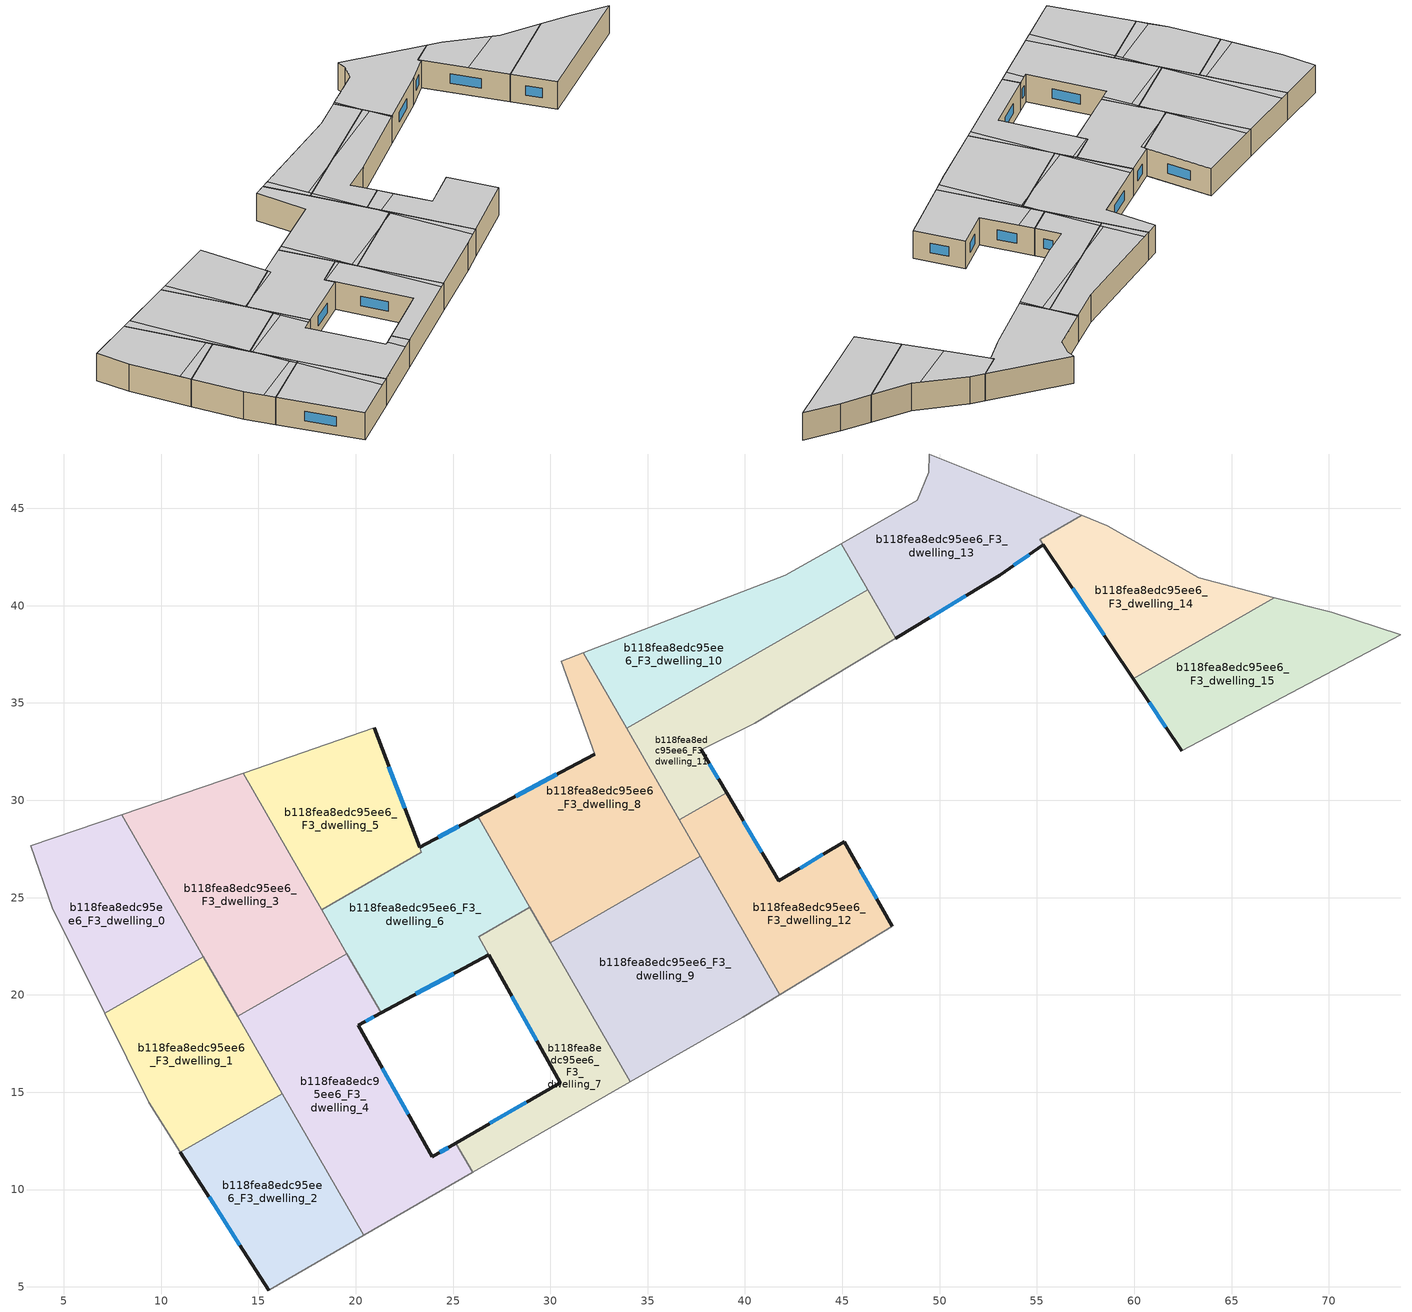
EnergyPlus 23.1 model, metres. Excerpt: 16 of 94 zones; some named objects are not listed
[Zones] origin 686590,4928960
b118fea8edc95ee6_F3_dwelling_0
 floor to b118fea8edc95ee6_F2_dwelling_0 (EU_floor_Construction): 7.97,29.26 12.17,21.96 7.1,19.05 4.42,24.48 3.31,27.66 z9
 wall to b118fea8edc95ee6_F3_dwelling_1 (EU_wall_Construction): 7.1,19.05 12.17,21.96 z9:12
 wall adiabatic (EU_wall_Construction): 7.97,29.26 3.31,27.66 4.42,24.48 7.1,19.05 z9:12
 wall to b118fea8edc95ee6_F3_dwelling_3 (EU_wall_Construction): 12.17,21.96 7.97,29.26 z9:12
 ceiling to b118fea8edc95ee6_F4_dwelling_0 (EU_floor_Construction): 11.83,22.55 7.97,29.26 3.31,27.66 4.42,24.48 6.6,20.07 z12
 ceiling to b118fea8edc95ee6_F4_dwelling_1 (EU_floor_Construction): 12.17,21.96 11.83,22.55 6.6,20.07 7.1,19.05 z12
b118fea8edc95ee6_F3_dwelling_1
 floor to b118fea8edc95ee6_F2_dwelling_1 (EU_floor_Construction): 12.17,21.96 16.21,14.93 10.99,11.93 9.36,14.48 7.1,19.05 z9
 wall to b118fea8edc95ee6_F3_dwelling_2 (EU_wall_Construction): 10.99,11.93 16.21,14.93 z9:12
 wall adiabatic (EU_wall_Construction): 7.1,19.05 9.36,14.48 10.99,11.93 z9:12
 wall to b118fea8edc95ee6_F3_dwelling_4 (EU_wall_Construction): 16.21,14.93 13.93,18.89 z9:12
 wall to b118fea8edc95ee6_F3_dwelling_3 (EU_wall_Construction): 13.93,18.89 12.17,21.96 z9:12
 ceiling to b118fea8edc95ee6_F4_dwelling_1 (EU_floor_Construction): 15.62,15.43 14.21,18.41 12.17,21.96 7.1,19.05 9.36,14.48 10.35,12.94 z12
 ceiling to b118fea8edc95ee6_F4_dwelling_4 (EU_floor_Construction): 16.21,14.93 14.22,18.4 15.93,14.77 z12
 ceiling adiabatic (EU_roof_Construction): 15.93,14.77 15.62,15.43 10.35,12.94 10.99,11.93 z12
b118fea8edc95ee6_F3_dwelling_10
 floor to b118fea8edc95ee6_F2_dwelling_10 (EU_floor_Construction): 44.95,43.19 46.32,40.82 33.94,33.69 31.7,37.58 42.06,41.56 z9
 wall adiabatic (EU_wall_Construction): 46.32,40.82 44.95,43.19 42.06,41.56 31.7,37.58 z9:12
 wall to b118fea8edc95ee6_F3_dwelling_11 (EU_wall_Construction): 33.94,33.69 46.32,40.82 z9:12
 wall to b118fea8edc95ee6_F3_dwelling_8 (EU_wall_Construction): 31.7,37.58 33.94,33.69 z9:12
 ceiling to b118fea8edc95ee6_F4_dwelling_10 (EU_floor_Construction): 46.32,40.82 44.95,43.19 42.06,41.56 32.46,37.87 34.17,34.25 38.37,36.24 z12
 ceiling to b118fea8edc95ee6_F4_dwelling_8 (EU_floor_Construction): 34.33,33.92 32.46,37.87 31.7,37.58 33.94,33.69 z12
 ceiling to b118fea8edc95ee6_F4_dwelling_11 (EU_floor_Construction): 38.37,36.24 34.17,34.25 34.33,33.92 z12
b118fea8edc95ee6_F3_dwelling_11
 floor to b118fea8edc95ee6_F2_dwelling_11 (EU_floor_Construction): 46.32,40.82 47.75,38.34 40.5,33.97 37.75,32.59 39.05,30.39 36.63,29 33.94,33.69 z9
 wall outside (EU_wall_Construction): 39.05,30.39 37.75,32.59 z9:12
 wall adiabatic (EU_wall_Construction): 37.75,32.59 40.5,33.97 47.75,38.34 46.32,40.82 z9:12
 wall to b118fea8edc95ee6_F3_dwelling_12 (EU_wall_Construction): 36.63,29 39.05,30.39 z9:12
 wall to b118fea8edc95ee6_F3_dwelling_8 (EU_wall_Construction): 33.94,33.69 36.63,29 z9:12
 window (EU_Window_Construction): 38.63,31.11 38.18,31.87 z9.98:11.02
 ceiling to b118fea8edc95ee6_F4_dwelling_11 (EU_floor_Construction): 39.05,30.39 37.75,32.59 40.5,33.97 47.55,38.22 46.64,40.15 38.37,36.24 34.33,33.92 36.65,29.01 z12
 ceiling to b118fea8edc95ee6_F4_dwelling_10 (EU_floor_Construction): 46.64,40.15 46.35,40.76 46.32,40.82 38.37,36.24 z12
 ceiling to b118fea8edc95ee6_F4_dwelling_13 (EU_floor_Construction): 47.75,38.34 46.36,40.75 47.55,38.22 z12
 ceiling to b118fea8edc95ee6_F4_dwelling_8 (EU_floor_Construction): 36.65,29.01 34.33,33.92 33.94,33.69 36.63,29 z12
b118fea8edc95ee6_F3_dwelling_12
 floor to b118fea8edc95ee6_F2_dwelling_12 (EU_floor_Construction): 45.1,27.87 47.57,23.53 41.8,20.02 36.63,29 39.05,30.39 41.73,25.87 z9
 wall outside (EU_wall_Construction): 47.57,23.53 45.1,27.87 41.73,25.87 39.05,30.39 z9:12
 wall adiabatic (EU_wall_Construction): 41.8,20.02 47.57,23.53 z9:12
 wall to b118fea8edc95ee6_F3_dwelling_9 (EU_wall_Construction): 37.71,27.13 41.8,20.02 z9:12
 wall to b118fea8edc95ee6_F3_dwelling_8 (EU_wall_Construction): 36.63,29 37.71,27.13 z9:12
 window (EU_Window_Construction): 40.86,27.34 39.92,28.92 / 44.01,27.22 42.83,26.52 / 46.77,24.94 45.91,26.46 z9.98:11.02
 ceiling to b118fea8edc95ee6_F4_dwelling_12 (EU_floor_Construction): 47.57,23.53 45.1,27.87 41.73,25.87 39.85,29.05 37.3,27.84 41.8,20.02 z12
 ceiling to b118fea8edc95ee6_F4_dwelling_11 (EU_floor_Construction): 39.85,29.05 39.05,30.39 36.65,29.01 36.77,28.76 37.3,27.84 z12
b118fea8edc95ee6_F3_dwelling_13
 floor to b118fea8edc95ee6_F2_dwelling_13 (EU_floor_Construction): 57.3,44.63 55.16,43.4 55.33,43.14 53.08,41.56 47.75,38.34 44.95,43.19 48.86,45.41 49.44,46.85 49.48,47.79 z9
 wall outside (EU_wall_Construction): 47.75,38.34 53.08,41.56 55.33,43.14 z9:12
 wall adiabatic (EU_wall_Construction): 57.3,44.63 49.48,47.79 49.44,46.85 48.86,45.41 44.95,43.19 47.75,38.34 z9:12
 wall to b118fea8edc95ee6_F3_dwelling_14 (EU_wall_Construction): 55.33,43.14 55.16,43.4 57.3,44.63 z9:12
 window (EU_Window_Construction): 53.82,42.07 54.6,42.62 / 49.48,39.38 51.35,40.51 z9.98:11.02
 ceiling to b118fea8edc95ee6_F4_dwelling_13 (EU_floor_Construction): 55.33,43.14 55.16,43.4 57.3,44.63 49.48,47.79 49.44,46.85 48.86,45.41 45.15,43.31 46.36,40.75 47.75,38.34 53.08,41.56 z12
 ceiling to b118fea8edc95ee6_F4_dwelling_10 (EU_floor_Construction): 46.35,40.76 45.15,43.31 44.95,43.19 z12
b118fea8edc95ee6_F3_dwelling_14
 floor to b118fea8edc95ee6_F2_dwelling_14 (EU_floor_Construction): 67.2,40.42 59.95,36.25 55.16,43.4 57.3,44.63 58.6,44.11 63.31,41.42 z9
 wall outside (EU_wall_Construction): 55.34,43.14 59.95,36.25 z9:12
 wall adiabatic (EU_wall_Construction): 67.2,40.42 63.31,41.42 58.6,44.11 57.3,44.63 z9:12
 wall to b118fea8edc95ee6_F3_dwelling_15 (EU_wall_Construction): 59.95,36.25 67.2,40.42 z9:12
 window (EU_Window_Construction): 56.84,40.9 58.45,38.49 z9.98:11.02
 ceiling to b118fea8edc95ee6_F4_dwelling_14 (EU_floor_Construction): 67.2,40.42 63.31,41.42 62.65,41.8 57.78,39.49 59.96,36.25 z12
 ceiling to b118fea8edc95ee6_F4_dwelling_13 (EU_floor_Construction): 62.65,41.8 58.6,44.11 57.3,44.63 55.16,43.4 57.78,39.49 z12
b118fea8edc95ee6_F3_dwelling_15
 floor to b118fea8edc95ee6_F2_dwelling_15 (EU_floor_Construction): 73.68,38.51 62.43,32.56 59.95,36.25 67.2,40.42 70.15,39.66 z9
 wall outside (EU_wall_Construction): 59.95,36.25 62.43,32.56 z9:12
 wall adiabatic (EU_wall_Construction): 62.43,32.56 73.68,38.51 70.15,39.66 67.2,40.42 z9:12
 window (EU_Window_Construction): 60.76,35.05 61.63,33.76 z9.98:11.02
 ceiling to b118fea8edc95ee6_F4_dwelling_14 (EU_floor_Construction): 73.68,38.51 70.15,39.66 67.2,40.42 59.96,36.25 62.43,32.56 z12
b118fea8edc95ee6_F3_dwelling_2
 floor to b118fea8edc95ee6_F2_dwelling_2 (EU_floor_Construction): 16.21,14.93 20.4,7.64 15.52,4.84 10.99,11.93 z9
 wall outside (EU_wall_Construction): 10.99,11.93 15.52,4.84 z9:12
 wall adiabatic (EU_wall_Construction): 15.52,4.84 20.4,7.64 z9:12
 wall to b118fea8edc95ee6_F3_dwelling_4 (EU_wall_Construction): 20.4,7.64 16.21,14.93 z9:12
 window (EU_Window_Construction): 12.47,9.62 14.05,7.14 z9.98:11.02
 ceiling adiabatic (EU_roof_Construction): 19.54,7.15 15.93,14.77 10.99,11.93 15.52,4.84 z12
 ceiling to b118fea8edc95ee6_F4_dwelling_4 (EU_floor_Construction): 20.4,7.64 16.21,14.93 15.93,14.77 19.54,7.15 z12
b118fea8edc95ee6_F3_dwelling_3
 floor to b118fea8edc95ee6_F2_dwelling_3 (EU_floor_Construction): 14.21,31.4 19.55,22.12 13.93,18.89 7.97,29.26 z9
 wall to b118fea8edc95ee6_F3_dwelling_4 (EU_wall_Construction): 13.93,18.89 19.55,22.12 z9:12
 wall adiabatic (EU_wall_Construction): 14.21,31.4 7.97,29.26 z9:12
 wall to b118fea8edc95ee6_F3_dwelling_5 (EU_wall_Construction): 18.25,24.39 14.21,31.4 z9:12
 wall to b118fea8edc95ee6_F3_dwelling_6 (EU_wall_Construction): 19.55,22.12 18.25,24.39 z9:12
 ceiling to b118fea8edc95ee6_F4_dwelling_3 (EU_floor_Construction): 19.42,22.05 18.62,23.73 14.21,31.4 8.93,29.59 13.97,18.91 z12
 ceiling adiabatic (EU_roof_Construction): 13.97,18.91 8.93,29.59 11.03,30.31 7.97,29.26 13.93,18.89 z12
 ceiling to b118fea8edc95ee6_F4_dwelling_6 (EU_floor_Construction): 19.55,22.12 18.62,23.73 19.42,22.05 z12
b118fea8edc95ee6_F3_dwelling_4
 floor to b118fea8edc95ee6_F2_dwelling_4 (EU_floor_Construction): 21.3,19.08 20.12,18.44 23.93,11.68 25.15,12.38 26.02,10.88 20.4,7.64 13.93,18.89 19.55,22.12 z9
 wall outside (EU_wall_Construction): 25.15,12.38 23.93,11.68 20.12,18.44 21.3,19.08 z9:12
 wall to b118fea8edc95ee6_F3_dwelling_7 (EU_wall_Construction): 26.02,10.88 25.15,12.38 z9:12
 wall adiabatic (EU_wall_Construction): 20.4,7.64 26.02,10.88 z9:12
 wall to b118fea8edc95ee6_F3_dwelling_6 (EU_wall_Construction): 21.3,19.08 19.55,22.12 z9:12
 window (EU_Window_Construction): 20.51,18.65 20.92,18.87 / 22.7,13.88 21.36,16.24 / 24.76,12.16 24.33,11.91 z9.98:11.02
 ceiling to b118fea8edc95ee6_F4_dwelling_4 (EU_floor_Construction): 24.98,10.28 24.24,11.86 23.93,11.68 20.12,18.44 20.92,18.87 19.75,21.35 14.08,18.68 14.22,18.4 20.4,7.64 z12
 ceiling to b118fea8edc95ee6_F4_dwelling_3 (EU_floor_Construction): 19.75,21.35 19.42,22.05 13.97,18.91 14.08,18.68 z12
 ceiling to b118fea8edc95ee6_F4_dwelling_7 (EU_floor_Construction): 26.02,10.88 25.15,12.38 24.24,11.86 24.98,10.28 z12
 ceiling to b118fea8edc95ee6_F4_dwelling_1 (EU_floor_Construction): 14.21,18.41 13.97,18.91 13.93,18.89 z12
 ceiling to b118fea8edc95ee6_F4_dwelling_6 (EU_floor_Construction): 21.3,19.08 19.55,22.12 19.42,22.05 20.92,18.87 z12
b118fea8edc95ee6_F3_dwelling_5
 floor to b118fea8edc95ee6_F2_dwelling_5 (EU_floor_Construction): 20.94,33.72 23.38,27.34 18.25,24.39 14.21,31.4 z9
 wall outside (EU_wall_Construction): 23.29,27.59 20.94,33.72 z9:12
 wall adiabatic (EU_wall_Construction): 20.94,33.72 14.21,31.4 z9:12
 wall to b118fea8edc95ee6_F3_dwelling_6 (EU_wall_Construction): 18.25,24.39 23.38,27.34 23.29,27.59 z9:12
 window (EU_Window_Construction): 22.52,29.58 21.71,31.72 z9.98:11.02
 ceiling to b118fea8edc95ee6_F4_dwelling_5 (EU_floor_Construction): 23.38,27.34 23.28,27.59 20.94,33.72 14.89,31.63 18.26,24.51 19.37,25.03 z12
 ceiling to b118fea8edc95ee6_F4_dwelling_6 (EU_floor_Construction): 19.32,25.01 18.26,24.5 18.3,24.42 z12
 ceiling to b118fea8edc95ee6_F4_dwelling_3 (EU_floor_Construction): 18.3,24.42 14.89,31.63 14.21,31.4 18.25,24.39 z12
b118fea8edc95ee6_F3_dwelling_6
 floor to b118fea8edc95ee6_F2_dwelling_6 (EU_floor_Construction): 26.34,29.04 28.95,24.5 26.31,22.98 26.82,22.07 21.3,19.08 18.25,24.39 23.38,27.34 23.29,27.59 26.26,29.17 z9
 wall outside (EU_wall_Construction): 26.26,29.17 23.29,27.59 / 21.3,19.08 26.82,22.07 z9:12
 wall to b118fea8edc95ee6_F3_dwelling_8 (EU_wall_Construction): 28.95,24.5 26.34,29.04 26.26,29.17 z9:12
 wall to b118fea8edc95ee6_F3_dwelling_7 (EU_wall_Construction): 26.82,22.07 26.31,22.98 28.95,24.5 z9:12
 window (EU_Window_Construction): 25.3,28.65 24.25,28.1 / 23.1,20.05 25.03,21.09 z9.98:11.02
 ceiling to b118fea8edc95ee6_F4_dwelling_6 (EU_floor_Construction): 26.82,22.07 26.38,22.85 26.31,22.98 28.95,24.5 26.34,29.04 26.26,29.17 23.29,27.59 23.38,27.34 23.51,26.99 19.32,25.01 18.3,24.42 18.63,23.73 21.3,19.08 z12
 ceiling to b118fea8edc95ee6_F4_dwelling_5 (EU_floor_Construction): 23.51,26.99 23.38,27.34 19.37,25.03 z12
 ceiling to b118fea8edc95ee6_F4_dwelling_3 (EU_floor_Construction): 18.62,23.73 18.3,24.42 18.25,24.39 z12
b118fea8edc95ee6_F3_dwelling_7
 floor to b118fea8edc95ee6_F2_dwelling_7 (EU_floor_Construction): 28.96,24.49 34.11,15.53 26.02,10.88 25.15,12.38 30.51,15.5 26.31,22.98 z9
 wall outside (EU_wall_Construction): 26.82,22.07 30.51,15.5 25.15,12.38 z9:12
 wall adiabatic (EU_wall_Construction): 26.02,10.88 34.11,15.53 z9:12
 wall to b118fea8edc95ee6_F3_dwelling_9 (EU_wall_Construction): 34.11,15.53 29.99,22.69 z9:12
 wall to b118fea8edc95ee6_F3_dwelling_8 (EU_wall_Construction): 29.99,22.69 28.96,24.49 z9:12
 window (EU_Window_Construction): 28.77,14.48 26.9,13.4 / 28.02,19.93 29.31,17.63 z9.98:11.02
 ceiling to b118fea8edc95ee6_F4_dwelling_7 (EU_floor_Construction): 33.56,15.22 30.19,22.35 29.15,24.16 26.39,22.85 30.51,15.5 25.15,12.38 26.02,10.88 z12
 ceiling to b118fea8edc95ee6_F4_dwelling_9 (EU_floor_Construction): 34.11,15.53 30.19,22.35 33.56,15.22 z12
 ceiling to b118fea8edc95ee6_F4_dwelling_6 (EU_floor_Construction): 29.15,24.16 28.96,24.49 26.31,22.98 26.38,22.85 z12
b118fea8edc95ee6_F3_dwelling_8
 floor to b118fea8edc95ee6_F2_dwelling_8 (EU_floor_Construction): 31.7,37.58 37.71,27.13 29.99,22.69 26.26,29.17 32.28,32.37 30.56,37.15 z9
 wall outside (EU_wall_Construction): 32.28,32.37 26.26,29.17 z9:12
 wall adiabatic (EU_wall_Construction): 31.7,37.58 30.56,37.15 32.28,32.37 z9:12
 wall to b118fea8edc95ee6_F3_dwelling_9 (EU_wall_Construction): 29.99,22.69 37.71,27.13 z9:12
 window (EU_Window_Construction): 30.33,31.33 28.22,30.21 z9.98:11.02
 ceiling to b118fea8edc95ee6_F4_dwelling_8 (EU_floor_Construction): 35.64,25.93 37.58,27.05 36.76,28.78 31.7,37.58 30.56,37.15 32.28,32.37 26.82,29.47 29.8,23.17 z12
 ceiling to b118fea8edc95ee6_F4_dwelling_6 (EU_floor_Construction): 29.3,24.23 26.82,29.47 26.26,29.17 26.34,29.04 29.15,24.16 z12
 ceiling to b118fea8edc95ee6_F4_dwelling_7 (EU_floor_Construction): 30.02,22.7 29.3,24.23 29.15,24.16 29.99,22.69 z12
 ceiling to b118fea8edc95ee6_F4_dwelling_12 (EU_floor_Construction): 37.71,27.13 37.3,27.84 37.22,27.81 37.58,27.05 z12
 ceiling to b118fea8edc95ee6_F4_dwelling_9 (EU_floor_Construction): 35.64,25.93 29.8,23.17 30.02,22.7 z12
 ceiling to b118fea8edc95ee6_F4_dwelling_11 (EU_floor_Construction): 37.3,27.84 36.77,28.76 37.22,27.81 z12
b118fea8edc95ee6_F3_dwelling_9
 floor to b118fea8edc95ee6_F2_dwelling_9 (EU_floor_Construction): 37.71,27.13 41.8,20.02 39.87,18.85 34.11,15.53 29.99,22.69 z9
 wall adiabatic (EU_wall_Construction): 34.11,15.53 39.87,18.85 41.8,20.02 z9:12
 ceiling to b118fea8edc95ee6_F4_dwelling_9 (EU_floor_Construction): 39.87,18.85 41.1,19.59 37.66,26.89 35.64,25.93 30.02,22.7 30.19,22.35 34.11,15.53 z12
 ceiling to b118fea8edc95ee6_F4_dwelling_12 (EU_floor_Construction): 41.8,20.02 37.71,27.13 37.58,27.05 41.1,19.59 z12
 ceiling to b118fea8edc95ee6_F4_dwelling_8 (EU_floor_Construction): 37.66,26.89 37.58,27.05 35.64,25.93 z12
[Building]
EU S2 Campaign: North Axis=0; Terrain=City; Solar Distribution=FullExterior
[Site:Location]
Bologna: Latitude=44.5; Longitude=11.25; Time Zone=1; Elevation=37
[SizingPeriod:WeatherFileDays]
AnnualSizingPeriod: Begin Month=1; Begin Day of Month=1; End Month=12; End Day of Month=31; Day of Week for Start Day=Monday; Use Weather File Daylight Saving Period=No; Use Weather File Rain and Snow Indicators=No
[MATERIAL]
EU_InternalMass_Material: Roughness=MediumRough; Thickness=0.1; Conductivity=1; Density=1800; Specific Heat=900; Thermal Absorptance=0.9; Solar Absorptance=0.7; Visible Absorptance=0.7
[MATERIAL:NOMASS] Roughness=MediumRough; Thermal Absorptance=0.9; Solar Absorptance=0.7; Visible Absorptance=0.7
Name | Thermal Resistance
EU_wall_NoMass | 0.905828
EU_roof_NoMass | 0.37593
EU_floor_NoMass | 0.67114
[WINDOWMATERIAL:SIMPLEGLAZINGSYSTEM]
EU_Window_SimpleGlazing: UFactor=4.52486; Solar Heat Gain Coefficient=0.85; Visible Transmittance=0.85
[CONSTRUCTION]
EU_wall_Construction: EU_wall_NoMass
EU_roof_Construction: EU_roof_NoMass
EU_floor_Construction: EU_floor_NoMass
EU_Window_Construction: EU_Window_SimpleGlazing
EU_InternalMass_Construction: EU_InternalMass_Material
[ZONE] Type=1; Multiplier=1; Ceiling Height=autocalculate; Floor Area=autocalculate; Part of Total Floor Area=Yes
Name | Volume
b118fea8edc95ee6_F3_dwelling_0 | 146.843
b118fea8edc95ee6_F3_dwelling_1 | 146.857
b118fea8edc95ee6_F3_dwelling_10 | 146.839
b118fea8edc95ee6_F3_dwelling_11 | 146.865
b118fea8edc95ee6_F3_dwelling_12 | 146.845
b118fea8edc95ee6_F3_dwelling_13 | 162.273
b118fea8edc95ee6_F3_dwelling_14 | 131.387
b118fea8edc95ee6_F3_dwelling_15 | 146.855
b118fea8edc95ee6_F3_dwelling_2 | 146.859
b118fea8edc95ee6_F3_dwelling_3 | 220.3
b118fea8edc95ee6_F3_dwelling_4 | 220.321
b118fea8edc95ee6_F3_dwelling_5 | 144.791
b118fea8edc95ee6_F3_dwelling_6 | 167.09
b118fea8edc95ee6_F3_dwelling_7 | 128.67
b118fea8edc95ee6_F3_dwelling_8 | 220.297
b118fea8edc95ee6_F3_dwelling_9 | 220.291
[INTERNALMASS] Construction=EU_InternalMass_Construction
Name | Zone or ZoneList | Surface Area
b118fea8edc95ee6_F3_dwelling_0_EU_InternalMass | b118fea8edc95ee6_F3_dwelling_0 | 48.9476
b118fea8edc95ee6_F3_dwelling_1_EU_InternalMass | b118fea8edc95ee6_F3_dwelling_1 | 48.9523
b118fea8edc95ee6_F3_dwelling_2_EU_InternalMass | b118fea8edc95ee6_F3_dwelling_2 | 48.9533
b118fea8edc95ee6_F3_dwelling_3_EU_InternalMass | b118fea8edc95ee6_F3_dwelling_3 | 73.4333
b118fea8edc95ee6_F3_dwelling_4_EU_InternalMass | b118fea8edc95ee6_F3_dwelling_4 | 73.4405
b118fea8edc95ee6_F3_dwelling_5_EU_InternalMass | b118fea8edc95ee6_F3_dwelling_5 | 48.2612
b118fea8edc95ee6_F3_dwelling_6_EU_InternalMass | b118fea8edc95ee6_F3_dwelling_6 | 55.697
b118fea8edc95ee6_F3_dwelling_7_EU_InternalMass | b118fea8edc95ee6_F3_dwelling_7 | 42.8965
b118fea8edc95ee6_F3_dwelling_8_EU_InternalMass | b118fea8edc95ee6_F3_dwelling_8 | 73.4319
b118fea8edc95ee6_F3_dwelling_9_EU_InternalMass | b118fea8edc95ee6_F3_dwelling_9 | 73.4305
b118fea8edc95ee6_F3_dwelling_10_EU_InternalMass | b118fea8edc95ee6_F3_dwelling_10 | 48.946
b118fea8edc95ee6_F3_dwelling_11_EU_InternalMass | b118fea8edc95ee6_F3_dwelling_11 | 48.955
b118fea8edc95ee6_F3_dwelling_12_EU_InternalMass | b118fea8edc95ee6_F3_dwelling_12 | 48.9482
b118fea8edc95ee6_F3_dwelling_13_EU_InternalMass | b118fea8edc95ee6_F3_dwelling_13 | 54.0914
b118fea8edc95ee6_F3_dwelling_14_EU_InternalMass | b118fea8edc95ee6_F3_dwelling_14 | 43.8151
b118fea8edc95ee6_F3_dwelling_15_EU_InternalMass | b118fea8edc95ee6_F3_dwelling_15 | 48.9514
[OTHEREQUIPMENT] Fuel Type=Electricity; Design Level Calculation Method=Watts/Area; Power per Zone Floor Area=1; Fraction Latent=0; Fraction Radiant=0; Fraction Lost=0; Carbon Dioxide Generation Rate=0; EndUse Subcategory=EU_Step8_InternalGains
Name | Zone or ZoneList or Space or SpaceList | Schedule
EU_Step8_InternalGain_b118fea8edc95ee6_F3_dwelling_0_f000 | b118fea8edc95ee6_F3_dwelling_0 | EU_Step8_GainSchedule_b118fea8edc95ee6_F3_dwelling_0_f000
EU_Step8_InternalGain_b118fea8edc95ee6_F3_dwelling_1_f000 | b118fea8edc95ee6_F3_dwelling_1 | EU_Step8_GainSchedule_b118fea8edc95ee6_F3_dwelling_1_f000
EU_Step8_InternalGain_b118fea8edc95ee6_F3_dwelling_2_f000 | b118fea8edc95ee6_F3_dwelling_2 | EU_Step8_GainSchedule_b118fea8edc95ee6_F3_dwelling_2_f000
EU_Step8_InternalGain_b118fea8edc95ee6_F3_dwelling_3_f000 | b118fea8edc95ee6_F3_dwelling_3 | EU_Step8_GainSchedule_b118fea8edc95ee6_F3_dwelling_3_f000
EU_Step8_InternalGain_b118fea8edc95ee6_F3_dwelling_4_f000 | b118fea8edc95ee6_F3_dwelling_4 | EU_Step8_GainSchedule_b118fea8edc95ee6_F3_dwelling_4_f000
EU_Step8_InternalGain_b118fea8edc95ee6_F3_dwelling_5_f000 | b118fea8edc95ee6_F3_dwelling_5 | EU_Step8_GainSchedule_b118fea8edc95ee6_F3_dwelling_5_f000
EU_Step8_InternalGain_b118fea8edc95ee6_F3_dwelling_6_f000 | b118fea8edc95ee6_F3_dwelling_6 | EU_Step8_GainSchedule_b118fea8edc95ee6_F3_dwelling_6_f000
EU_Step8_InternalGain_b118fea8edc95ee6_F3_dwelling_7_f000 | b118fea8edc95ee6_F3_dwelling_7 | EU_Step8_GainSchedule_b118fea8edc95ee6_F3_dwelling_7_f000
EU_Step8_InternalGain_b118fea8edc95ee6_F3_dwelling_8_f000 | b118fea8edc95ee6_F3_dwelling_8 | EU_Step8_GainSchedule_b118fea8edc95ee6_F3_dwelling_8_f000
EU_Step8_InternalGain_b118fea8edc95ee6_F3_dwelling_9_f000 | b118fea8edc95ee6_F3_dwelling_9 | EU_Step8_GainSchedule_b118fea8edc95ee6_F3_dwelling_9_f000
EU_Step8_InternalGain_b118fea8edc95ee6_F3_dwelling_10_f000 | b118fea8edc95ee6_F3_dwelling_10 | EU_Step8_GainSchedule_b118fea8edc95ee6_F3_dwelling_10_f000
EU_Step8_InternalGain_b118fea8edc95ee6_F3_dwelling_11_f000 | b118fea8edc95ee6_F3_dwelling_11 | EU_Step8_GainSchedule_b118fea8edc95ee6_F3_dwelling_11_f000
EU_Step8_InternalGain_b118fea8edc95ee6_F3_dwelling_12_f000 | b118fea8edc95ee6_F3_dwelling_12 | EU_Step8_GainSchedule_b118fea8edc95ee6_F3_dwelling_12_f000
EU_Step8_InternalGain_b118fea8edc95ee6_F3_dwelling_13_f000 | b118fea8edc95ee6_F3_dwelling_13 | EU_Step8_GainSchedule_b118fea8edc95ee6_F3_dwelling_13_f000
EU_Step8_InternalGain_b118fea8edc95ee6_F3_dwelling_14_f000 | b118fea8edc95ee6_F3_dwelling_14 | EU_Step8_GainSchedule_b118fea8edc95ee6_F3_dwelling_14_f000
EU_Step8_InternalGain_b118fea8edc95ee6_F3_dwelling_15_f000 | b118fea8edc95ee6_F3_dwelling_15 | EU_Step8_GainSchedule_b118fea8edc95ee6_F3_dwelling_15_f000
[ZONEVENTILATION:DESIGNFLOWRATE] Schedule=EU_AlwaysOn; Design Flow Rate Calculation Method=AirChanges/Hour; Air Changes per Hour=0.73129; Ventilation Type=Natural; Fan Pressure Rise=0; Fan Total Efficiency=1; Constant Term Coefficient=1; Temperature Term Coefficient=0; Velocity Term Coefficient=0; Velocity Squared Term Coefficient=0; Minimum Indoor Temperature=-100; Maximum Indoor Temperature=100; Delta Temperature=-100; Minimum Outdoor Temperature=-100; Maximum Outdoor Temperature=100; Maximum Wind Speed=40
Name | Zone or ZoneList or Space or SpaceList
EU_ConstantAir_b118fea8edc95ee6_F3_dwelling_0 | b118fea8edc95ee6_F3_dwelling_0
EU_ConstantAir_b118fea8edc95ee6_F3_dwelling_1 | b118fea8edc95ee6_F3_dwelling_1
EU_ConstantAir_b118fea8edc95ee6_F3_dwelling_2 | b118fea8edc95ee6_F3_dwelling_2
EU_ConstantAir_b118fea8edc95ee6_F3_dwelling_3 | b118fea8edc95ee6_F3_dwelling_3
EU_ConstantAir_b118fea8edc95ee6_F3_dwelling_4 | b118fea8edc95ee6_F3_dwelling_4
EU_ConstantAir_b118fea8edc95ee6_F3_dwelling_5 | b118fea8edc95ee6_F3_dwelling_5
EU_ConstantAir_b118fea8edc95ee6_F3_dwelling_6 | b118fea8edc95ee6_F3_dwelling_6
EU_ConstantAir_b118fea8edc95ee6_F3_dwelling_7 | b118fea8edc95ee6_F3_dwelling_7
EU_ConstantAir_b118fea8edc95ee6_F3_dwelling_8 | b118fea8edc95ee6_F3_dwelling_8
EU_ConstantAir_b118fea8edc95ee6_F3_dwelling_9 | b118fea8edc95ee6_F3_dwelling_9
EU_ConstantAir_b118fea8edc95ee6_F3_dwelling_10 | b118fea8edc95ee6_F3_dwelling_10
EU_ConstantAir_b118fea8edc95ee6_F3_dwelling_11 | b118fea8edc95ee6_F3_dwelling_11
EU_ConstantAir_b118fea8edc95ee6_F3_dwelling_12 | b118fea8edc95ee6_F3_dwelling_12
EU_ConstantAir_b118fea8edc95ee6_F3_dwelling_13 | b118fea8edc95ee6_F3_dwelling_13
EU_ConstantAir_b118fea8edc95ee6_F3_dwelling_14 | b118fea8edc95ee6_F3_dwelling_14
EU_ConstantAir_b118fea8edc95ee6_F3_dwelling_15 | b118fea8edc95ee6_F3_dwelling_15
[HVACTEMPLATE:ZONE:IDEALLOADSAIRSYSTEM] System Availability Schedule=EU_AlwaysOn; Maximum Heating Supply Air Temperature=50; Minimum Cooling Supply Air Temperature=13; Maximum Heating Supply Air Humidity Ratio=0.0156; Minimum Cooling Supply Air Humidity Ratio=0.0077; Heating Limit=NoLimit; Cooling Limit=NoLimit; Heating Availability Schedule=EU_AlwaysOn; Cooling Availability Schedule=EU_CoolingOff; Dehumidification Control Type=ConstantSensibleHeatRatio; Cooling Sensible Heat Ratio=0.7; Dehumidification Setpoint=60; Humidification Control Type=None; Humidification Setpoint=30; Outdoor Air Method=None; Outdoor Air Flow Rate per Person=0.00944; Outdoor Air Flow Rate per Zone Floor Area=0; Outdoor Air Flow Rate per Zone=0; Demand Controlled Ventilation Type=None; Outdoor Air Economizer Type=NoEconomizer; Heat Recovery Type=None; Sensible Heat Recovery Effectiveness=0.7; Latent Heat Recovery Effectiveness=0.65
Name | Template Thermostat
b118fea8edc95ee6_F3_dwelling_0 | EU_HeatOnly_b118fea8edc95ee6_F3_dwelling_0
b118fea8edc95ee6_F3_dwelling_1 | EU_HeatOnly_b118fea8edc95ee6_F3_dwelling_1
b118fea8edc95ee6_F3_dwelling_2 | EU_HeatOnly_b118fea8edc95ee6_F3_dwelling_2
b118fea8edc95ee6_F3_dwelling_3 | EU_HeatOnly_b118fea8edc95ee6_F3_dwelling_3
b118fea8edc95ee6_F3_dwelling_4 | EU_HeatOnly_b118fea8edc95ee6_F3_dwelling_4
b118fea8edc95ee6_F3_dwelling_5 | EU_HeatOnly_b118fea8edc95ee6_F3_dwelling_5
b118fea8edc95ee6_F3_dwelling_6 | EU_HeatOnly_b118fea8edc95ee6_F3_dwelling_6
b118fea8edc95ee6_F3_dwelling_7 | EU_HeatOnly_b118fea8edc95ee6_F3_dwelling_7
b118fea8edc95ee6_F3_dwelling_8 | EU_HeatOnly_b118fea8edc95ee6_F3_dwelling_8
b118fea8edc95ee6_F3_dwelling_9 | EU_HeatOnly_b118fea8edc95ee6_F3_dwelling_9
b118fea8edc95ee6_F3_dwelling_10 | EU_HeatOnly_b118fea8edc95ee6_F3_dwelling_10
b118fea8edc95ee6_F3_dwelling_11 | EU_HeatOnly_b118fea8edc95ee6_F3_dwelling_11
b118fea8edc95ee6_F3_dwelling_12 | EU_HeatOnly_b118fea8edc95ee6_F3_dwelling_12
b118fea8edc95ee6_F3_dwelling_13 | EU_HeatOnly_b118fea8edc95ee6_F3_dwelling_13
b118fea8edc95ee6_F3_dwelling_14 | EU_HeatOnly_b118fea8edc95ee6_F3_dwelling_14
b118fea8edc95ee6_F3_dwelling_15 | EU_HeatOnly_b118fea8edc95ee6_F3_dwelling_15
[SIZING:ZONE] Zone Cooling Design Supply Air Temperature Input Method=SupplyAirTemperature; Zone Cooling Design Supply Air Temperature=13; Zone Heating Design Supply Air Temperature Input Method=SupplyAirTemperature; Zone Heating Design Supply Air Temperature=50; Zone Cooling Design Supply Air Humidity Ratio=0.008; Zone Heating Design Supply Air Humidity Ratio=0.008; Cooling Design Air Flow Method=DesignDay; Cooling Design Air Flow Rate=0; Cooling Minimum Air Flow per Zone Floor Area=0.000762; Cooling Minimum Air Flow=0; Cooling Minimum Air Flow Fraction=0.2; Heating Design Air Flow Method=DesignDay; Heating Design Air Flow Rate=0; Heating Maximum Air Flow per Zone Floor Area=0.002032; Heating Maximum Air Flow=0.141576; Heating Maximum Air Flow Fraction=0.3; Account for Dedicated Outdoor Air System=No; Dedicated Outdoor Air System Control Strategy=NeutralSupplyAir; Dedicated Outdoor Air Low Setpoint Temperature for Design=autosize; Dedicated Outdoor Air High Setpoint Temperature for Design=autosize; Zone Load Sizing Method=Sensible Load Only No Latent Load; Zone Latent Cooling Design Supply Air Humidity Ratio Input Method=HumidityRatioDifference; Zone Cooling Design Supply Air Humidity Ratio Difference=0.005; Zone Latent Heating Design Supply Air Humidity Ratio Input Method=HumidityRatioDifference; Zone Humidification Design Supply Air Humidity Ratio Difference=0.005
b118fea8edc95ee6_F3_dwelling_0; b118fea8edc95ee6_F3_dwelling_1; b118fea8edc95ee6_F3_dwelling_2; b118fea8edc95ee6_F3_dwelling_3; b118fea8edc95ee6_F3_dwelling_4; b118fea8edc95ee6_F3_dwelling_5; b118fea8edc95ee6_F3_dwelling_6; b118fea8edc95ee6_F3_dwelling_7; b118fea8edc95ee6_F3_dwelling_8; b118fea8edc95ee6_F3_dwelling_9; b118fea8edc95ee6_F3_dwelling_10; b118fea8edc95ee6_F3_dwelling_11; b118fea8edc95ee6_F3_dwelling_12; b118fea8edc95ee6_F3_dwelling_13; b118fea8edc95ee6_F3_dwelling_14; b118fea8edc95ee6_F3_dwelling_15
[SCHEDULE:CONSTANT]
Name | Hourly Value
EU_AlwaysOn | 1
EU_CoolingOff | 0
[SCHEDULE:FILE] Column Number=1; Rows to Skip at Top=0; Number of Hours of Data=8760; Column Separator=Comma; Interpolate to Timestep=No; Minutes per Item=60; Adjust Schedule for Daylight Savings=Yes
Name | File
EU_Step8_GainSchedule_b118fea8edc95ee6_F3_dwelling_0_f000 | ../../schedules/b118fea8edc95ee6/b118fea8edc95ee6_F3_dwelling_0_f000_gain.csv
EU_Step8_GainSchedule_b118fea8edc95ee6_F3_dwelling_1_f000 | ../../schedules/b118fea8edc95ee6/b118fea8edc95ee6_F3_dwelling_1_f000_gain.csv
EU_Step8_GainSchedule_b118fea8edc95ee6_F3_dwelling_2_f000 | ../../schedules/b118fea8edc95ee6/b118fea8edc95ee6_F3_dwelling_2_f000_gain.csv
EU_Step8_GainSchedule_b118fea8edc95ee6_F3_dwelling_3_f000 | ../../schedules/b118fea8edc95ee6/b118fea8edc95ee6_F3_dwelling_3_f000_gain.csv
EU_Step8_GainSchedule_b118fea8edc95ee6_F3_dwelling_4_f000 | ../../schedules/b118fea8edc95ee6/b118fea8edc95ee6_F3_dwelling_4_f000_gain.csv
EU_Step8_GainSchedule_b118fea8edc95ee6_F3_dwelling_5_f000 | ../../schedules/b118fea8edc95ee6/b118fea8edc95ee6_F3_dwelling_5_f000_gain.csv
EU_Step8_GainSchedule_b118fea8edc95ee6_F3_dwelling_6_f000 | ../../schedules/b118fea8edc95ee6/b118fea8edc95ee6_F3_dwelling_6_f000_gain.csv
EU_Step8_GainSchedule_b118fea8edc95ee6_F3_dwelling_7_f000 | ../../schedules/b118fea8edc95ee6/b118fea8edc95ee6_F3_dwelling_7_f000_gain.csv
EU_Step8_GainSchedule_b118fea8edc95ee6_F3_dwelling_8_f000 | ../../schedules/b118fea8edc95ee6/b118fea8edc95ee6_F3_dwelling_8_f000_gain.csv
EU_Step8_GainSchedule_b118fea8edc95ee6_F3_dwelling_9_f000 | ../../schedules/b118fea8edc95ee6/b118fea8edc95ee6_F3_dwelling_9_f000_gain.csv
EU_Step8_GainSchedule_b118fea8edc95ee6_F3_dwelling_10_f000 | ../../schedules/b118fea8edc95ee6/b118fea8edc95ee6_F3_dwelling_10_f000_gain.csv
EU_Step8_GainSchedule_b118fea8edc95ee6_F3_dwelling_11_f000 | ../../schedules/b118fea8edc95ee6/b118fea8edc95ee6_F3_dwelling_11_f000_gain.csv
EU_Step8_GainSchedule_b118fea8edc95ee6_F3_dwelling_12_f000 | ../../schedules/b118fea8edc95ee6/b118fea8edc95ee6_F3_dwelling_12_f000_gain.csv
EU_Step8_GainSchedule_b118fea8edc95ee6_F3_dwelling_13_f000 | ../../schedules/b118fea8edc95ee6/b118fea8edc95ee6_F3_dwelling_13_f000_gain.csv
EU_Step8_GainSchedule_b118fea8edc95ee6_F3_dwelling_14_f000 | ../../schedules/b118fea8edc95ee6/b118fea8edc95ee6_F3_dwelling_14_f000_gain.csv
EU_Step8_GainSchedule_b118fea8edc95ee6_F3_dwelling_15_f000 | ../../schedules/b118fea8edc95ee6/b118fea8edc95ee6_F3_dwelling_15_f000_gain.csv
